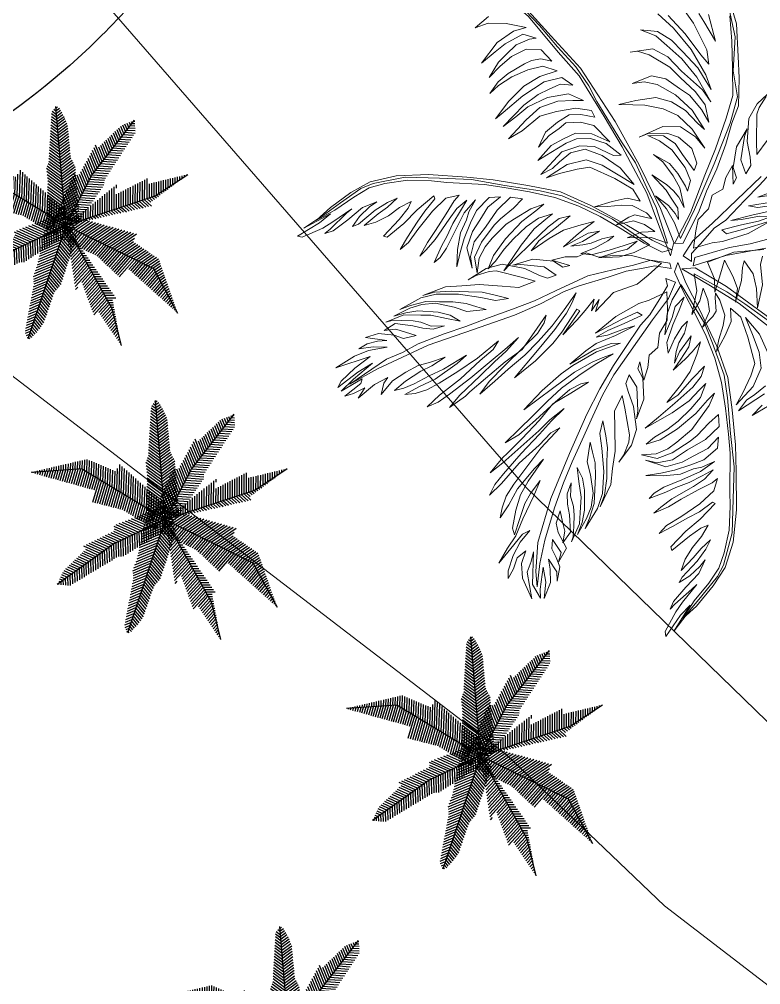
# Model space of a CAD drawing. Header units: millimetres. Extents: x 72 to 2370, y -203 to 794.
# Drawn here: x 1725.92 to 1734.3, y 358.66 to 369.59 of the extents above; entities that cross this region are included whole.
import ezdxf

# ---------------------------------------------------------------- set-up
doc = ezdxf.new("R2010")
doc.units = ezdxf.units.MM
doc.layers.add('01_Fina', color=250, linetype='Continuous', lineweight=15)
doc.layers.add('2D VEGETACION', color=74, linetype='Continuous', lineweight=5)
doc.layers.add('BOSQUENUEVO', color=64, linetype='Continuous')

# ---------------------------------------------------------------- blocks, each defined once
blk = doc.blocks.new('A-19')
at = {"layer": '2D VEGETACION'}
for points in [[(0.0015, 0.0278), (-0.0009, 0.1149), (0.0033, 0.1653), (0.003, 0.2253)], [(0.0228, 0.1992), (0.0162, 0.1014), (0.02, 0.0183), (0.0015, 0.0278), (0.0015, 0.0278)], [(0.0203, 0.0539), (0.0636, 0.0603), (0.0947, 0.0535), (0.0553, 0.0779), (0.0256, 0.0951), (0.0702, 0.1054), (0.0999, 0.1087), (0.1309, 0.0953), (0.0837, 0.1225), (0.0539, 0.1332), (0.0397, 0.1405), (0.0753, 0.154), (0.1114, 0.1528), (0.1577, 0.1435), (0.1069, 0.169), (0.058, 0.1771), (0.0395, 0.1866)], [(0.0253, 0.1939), (0.0132, 0.1215), (0.0203, 0.0539), (0.0203, 0.0539)], [(-0.0211, 0.0301), (-0.0218, 0.0771), (-0.0186, 0.1022), (-0.0223, 0.1672), (-0.0379, 0.2276), (-0.0352, 0.1557), (-0.0348, 0.1161), (-0.0467, 0.1072), (-0.0461, 0.156), (-0.0447, 0.1986), (-0.0474, 0.2317), (-0.0558, 0.204), (-0.0586, 0.1597), (-0.0627, 0.1341), (-0.0628, 0.1868), (-0.0611, 0.2381)], [(-0.0723, 0.2457), (-0.0767, 0.205), (-0.0863, 0.1843), (-0.0806, 0.2451)], [(-0.0981, 0.2389), (-0.1013, 0.2116), (-0.1067, 0.2618)], [(-0.228, 0.268), (-0.2017, 0.2352), (-0.232, 0.2425), (-0.296, 0.2596), (-0.3102, 0.269), (-0.3318, 0.2922)], [(-0.344, 0.3112), (-0.3198, 0.2667), (-0.2904, 0.2386), (-0.2378, 0.2204), (-0.1991, 0.2182), (-0.1792, 0.2147), (-0.1635, 0.1974), (-0.1988, 0.1947), (-0.2513, 0.2172), (-0.2672, 0.228), (-0.2319, 0.192), (-0.1858, 0.1718), (-0.1597, 0.1734), (-0.1464, 0.1613), (-0.191, 0.1715), (-0.1663, 0.1487), (-0.1414, 0.1346), (-0.1334, 0.1062), (-0.1037, 0.089), (-0.0849, 0.0581), (-0.0599, 0.0462), (-0.0211, 0.0301), (-0.0211, 0.0301)], [(-0.1021, 0.179), (-0.1281, 0.2227), (-0.1634, 0.277)], [(-0.1474, 0.2318), (-0.0676, 0.0899), (-0.0385, 0.0327), (-0.0096, 0.0011), (0.0086, 0.0172), (-0.01, 0.0224), (-0.0268, 0.0489), (-0.055, 0.0905), (-0.0668, 0.1225), (-0.1021, 0.179), (-0.1021, 0.179)], [(0.0257, 0.022), (0.0889, 0.0841), (0.1807, 0.1586), (0.2771, 0.2277), (0.4069, 0.3105), (0.5049, 0.3513), (0.6099, 0.3954), (0.6794, 0.4121), (0.7275, 0.4219), (0.7794, 0.4281), (0.7229, 0.4089), (0.6345, 0.3888), (0.5741, 0.371), (0.4729, 0.3233), (0.4026, 0.2923), (0.3058, 0.2284), (0.2364, 0.1795), (0.1359, 0.1031), (0.0776, 0.0465), (0.0202, -0.0096), (0.0257, 0.022), (0.0257, 0.022)], [(0.0395, 0.0156), (0.0812, 0.0116), (0.1332, -0.0144), (0.1064, 0.0128), (0.0785, 0.0287), (0.1082, 0.0319), (0.1364, 0.0291), (0.1693, 0.0027), (0.1504, 0.0335), (0.1398, 0.0447), (0.1081, 0.0502), (0.0978, 0.0539), (0.1166, 0.0596), (0.155, 0.0626), (0.1782, 0.052), (0.2083, 0.034), (0.2349, 0.0207), (0.2026, 0.0506), (0.1735, 0.0735), (0.1415, 0.0799), (0.1693, 0.0984), (0.2199, 0.1029), (0.2864, 0.1031), (0.3126, 0.0864), (0.3476, 0.0577), (0.3714, 0.0346), (0.3387, 0.0858), (0.3011, 0.1154), (0.262, 0.1206), (0.2171, 0.1155), (0.1726, 0.1096), (0.2201, 0.132), (0.2708, 0.1409)], [(0.3446, 0.1144), (0.3587, 0.0845), (0.3664, 0.0612), (0.3867, 0.0364), (0.3631, 0.107)], [(0.3881, 0.0951), (0.4065, 0.0651), (0.3932, 0.1115)], [(0.1915, 0.1583), (0.1405, 0.116), (0.101, 0.0812), (0.0395, 0.0156), (0.0395, 0.0156)], [(-0.0517, 0.006), (-0.0914, 0.0012), (-0.1295, -0.0092), (-0.1664, -0.0266), (-0.1358, -0.0025), (-0.113, 0.0083), (-0.0968, 0.0127), (-0.1241, 0.0181), (-0.1543, 0.007), (-0.1732, 0.0014), (-0.2177, -0.0228), (-0.1861, 0.006), (-0.1671, 0.0182), (-0.1495, 0.0265), (-0.1215, 0.0333), (-0.1707, 0.0348), (-0.2022, 0.0264), (-0.2413, 0.0112), (-0.2643, -0.0061), (-0.234, 0.0254), (-0.2049, 0.0391), (-0.1708, 0.0487), (-0.1577, 0.0506), (-0.1813, 0.0642), (-0.2145, 0.0593), (-0.2641, 0.0391), (-0.2929, 0.0159), (-0.3126, -0.0085), (-0.3022, 0.0287), (-0.2773, 0.0512), (-0.2466, 0.0614), (-0.2023, 0.079), (-0.2181, 0.0899), (-0.2552, 0.0864), (-0.2901, 0.0624), (-0.3064, 0.0375), (-0.3169, -0.0062), (-0.3135, -0.0293), (-0.3243, 0.0322), (-0.3125, 0.0733), (-0.2801, 0.1026), (-0.2484, 0.1175), (-0.3001, 0.0996), (-0.3408, 0.074), (-0.3654, 0.0441), (-0.385, 0.0036), (-0.3931, -0.0249), (-0.4025, -0.0573), (-0.4011, -0.0147), (-0.3961, 0.0339), (-0.3766, 0.0678), (-0.3477, 0.0954), (-0.3111, 0.1159), (-0.2921, 0.1281), (-0.3443, 0.111), (-0.3906, 0.0816), (-0.4258, 0.0446), (-0.4404, 0.0162), (-0.4437, -0.0133), (-0.45, 0.0364), (-0.434, 0.0687), (-0.4029, 0.0941), (-0.3812, 0.114), (-0.3407, 0.1331), (-0.3065, 0.1428), (-0.3492, 0.1442), (-0.3856, 0.1302), (-0.4284, 0.1025), (-0.4588, 0.0849), (-0.4998, 0.0441), (-0.516, 0.0192), (-0.5182, 0.001), (-0.5121, 0.0566), (-0.4845, 0.0868), (-0.4426, 0.1098), (-0.3861, 0.1472), (-0.3532, 0.1595), (-0.4192, 0.1423), (-0.4711, 0.1178), (-0.5113, 0.0914), (-0.5405, 0.0711), (-0.5639, 0.0386), (-0.55, 0.0775), (-0.521, 0.1051), (-0.488, 0.1239), (-0.44, 0.1498), (-0.4032, 0.1607), (-0.3817, 0.1676), (-0.4187, 0.1641), (-0.4875, 0.1456), (-0.5482, 0.117), (-0.591, 0.0893)], [(-0.5805, 0.1125), (-0.5272, 0.1409), (-0.4688, 0.1652), (-0.4424, 0.1777), (-0.4766, 0.1819), (-0.547, 0.167), (-0.6155, 0.1412)], [(-0.5666, 0.1857), (-0.5447, 0.1918), (-0.4917, 0.2071), (-0.5583, 0.2069)], [(-0.5658, 0.2592), (-0.4902, 0.2562), (-0.4116, 0.2309), (-0.3486, 0.2251), (-0.2911, 0.192), (-0.2059, 0.13), (-0.1106, 0.0556), (-0.0517, 0.006), (-0.0517, 0.006)], [(-0.039, 0.0087), (-0.1047, 0.0659), (-0.1462, 0.0947), (-0.1923, 0.1332), (-0.2446, 0.1688), (-0.2897, 0.1959), (-0.3265, 0.2216), (-0.3913, 0.2404), (-0.4424, 0.2508), (-0.5199, 0.2669), (-0.6418, 0.2632)], [(-0.5428, 0.2561), (-0.4821, 0.246), (-0.4181, 0.2311), (-0.3545, 0.2148), (-0.3051, 0.1854), (-0.2396, 0.1421), (-0.1848, 0.1013), (-0.1052, 0.0442), (-0.0434, -0.0116), (-0.039, 0.0087), (-0.039, 0.0087)], [(0.0228, -0.0288), (0.0033, -0.0157), (0.0551, -0.0089), (0.1244, 0.0065), (0.2228, 0.0249), (0.3021, 0.0316), (0.3811, 0.022), (0.4649, 0.0086), (0.5278, -0.0063), (0.6172, -0.0289), (0.6912, -0.0563), (0.7454, -0.0904), (0.7812, -0.1299), (0.8181, -0.1804), (0.8391, -0.22), (0.8047, -0.1829), (0.7723, -0.1377), (0.7432, -0.1054), (0.7103, -0.0835), (0.6604, -0.0582), (0.6056, -0.0417), (0.5695, -0.0332), (0.4813, -0.0087), (0.4357, -0.0015), (0.3728, 0.0078), (0.3107, 0.014), (0.2496, 0.0129), (0.1922, 0.006), (0.1373, -0.005), (0.0714, -0.0205), (0.0228, -0.0288), (0.0228, -0.0288)], [(0.0571, -0.0214), (0.0868, -0.051), (0.1166, -0.0715), (0.1645, -0.0899), (0.128, -0.0622), (0.1044, -0.0481), (0.0881, -0.0216), (0.1152, -0.0415), (0.1457, -0.065), (0.1837, -0.0895), (0.2089, -0.0934), (0.1793, -0.0694), (0.1561, -0.0448), (0.1459, -0.0283), (0.1721, -0.0429), (0.1917, -0.0617), (0.2102, -0.0732), (0.2365, -0.0843), (0.2134, -0.0655), (0.1826, -0.0285), (0.2073, -0.0407), (0.233, -0.0694), (0.2524, -0.0917), (0.2327, -0.0559), (0.2204, -0.036), (0.2024, -0.0105), (0.2296, -0.0269), (0.2651, -0.053), (0.2924, -0.0842), (0.3241, -0.1263), (0.3136, -0.0962), (0.2843, -0.0526), (0.2618, -0.0161), (0.284, -0.0299), (0.3039, -0.0565), (0.3299, -0.1079), (0.3533, -0.1551), (0.3706, -0.1924), (0.3511, -0.12), (0.3333, -0.0726), (0.3144, -0.042), (0.3031, -0.0238), (0.3329, -0.0443), (0.3535, -0.0739), (0.3743, -0.1113), (0.388, -0.1428), (0.3971, -0.1761), (0.4084, -0.2), (0.407, -0.1643), (0.3919, -0.1176), (0.3676, -0.0652), (0.3434, -0.0298), (0.3307, -0.0091), (0.3569, -0.0295), (0.3867, -0.0648), (0.402, -0.084), (0.4229, -0.1271), (0.4325, -0.152), (0.4374, -0.1821), (0.4305, -0.2172), (0.4493, -0.1828), (0.4449, -0.1443), (0.4283, -0.0951), (0.4196, -0.0754), (0.3981, -0.0406), (0.3834, -0.0131), (0.4118, -0.0184), (0.4342, -0.0584), (0.4468, -0.1066), (0.461, -0.1481), (0.4591, -0.1858), (0.4461, -0.211), (0.4733, -0.168), (0.4731, -0.1269), (0.465, -0.0953), (0.4561, -0.0586), (0.4361, -0.0263), (0.4614, -0.0358), (0.4806, -0.0743), (0.4845, -0.1085), (0.4869, -0.1493), (0.486, -0.183), (0.4822, -0.2196), (0.4934, -0.1784), (0.4994, -0.1381), (0.4955, -0.104), (0.4967, -0.0838), (0.4911, -0.0506), (0.506, -0.0895), (0.5143, -0.1381), (0.5202, -0.1847), (0.5282, -0.2107), (0.5379, -0.2264), (0.5327, -0.1828), (0.5282, -0.157), (0.5242, -0.1228), (0.5168, -0.0885), (0.5098, -0.0586), (0.5261, -0.0851), (0.5367, -0.1151), (0.5519, -0.1732), (0.5651, -0.2039), (0.5752, -0.2239), (0.5687, -0.1856), (0.5591, -0.1516), (0.5472, -0.1063), (0.5391, -0.0691), (0.5321, -0.054), (0.5593, -0.0703), (0.5808, -0.1108), (0.5995, -0.1632), (0.6116, -0.2015), (0.6254, -0.2238), (0.6175, -0.1887), (0.6068, -0.1473), (0.5992, -0.1165), (0.5846, -0.0798), (0.5894, -0.0746), (0.6169, -0.1193), (0.6363, -0.1599), (0.6639, -0.2046), (0.6731, -0.2047), (0.6503, -0.1548), (0.6387, -0.123), (0.6361, -0.1041), (0.6582, -0.127), (0.6786, -0.1544), (0.7018, -0.179), (0.7255, -0.1952), (0.703, -0.1588), (0.686, -0.135), (0.6714, -0.1075), (0.6907, -0.1241), (0.7138, -0.1521), (0.7414, -0.1968), (0.7523, -0.2072), (0.7436, -0.1783), (0.7279, -0.1491), (0.715, -0.1319), (0.7433, -0.1556), (0.7674, -0.1945), (0.7938, -0.2319), (0.8093, -0.244), (0.8007, -0.23), (0.7762, -0.1811), (0.7675, -0.167), (0.8003, -0.2108), (0.8192, -0.2322), (0.8584, -0.2698), (0.8707, -0.2713), (0.8298, -0.2234), (0.8124, -0.1953), (0.8621, -0.248), (0.8226, -0.197), (0.7976, -0.1621), (0.7618, -0.1133), (0.7386, -0.0923), (0.6687, -0.0531), (0.5901, -0.0296), (0.5153, -0.0083), (0.4348, 0.0037), (0.35, 0.0188), (0.2949, 0.0248), (0.2131, 0.0166), (0.1613, 0.0098), (0.0571, -0.0214), (0.0571, -0.0214)], [(-0.046, -0.0129), (-0.1337, -0.023), (-0.2487, -0.0461), (-0.3646, -0.076), (-0.5106, -0.1245), (-0.6036, -0.1737), (-0.7053, -0.227), (-0.7619, -0.2688), (-0.7997, -0.3006), (-0.8383, -0.3371), (-0.7871, -0.3043), (-0.715, -0.2499), (-0.6637, -0.2149), (-0.5616, -0.1668), (-0.4939, -0.1327), (-0.383, -0.0987), (-0.3015, -0.0753), (-0.1777, -0.0459), (-0.0979, -0.0373), (-0.0172, -0.0283), (-0.046, -0.0129), (-0.046, -0.0129)], [(-0.0307, -0.0454), (-0.031, -0.0219), (-0.065, -0.0616), (-0.1153, -0.1122), (-0.1835, -0.1842), (-0.2337, -0.2465), (-0.2684, -0.3188), (-0.3028, -0.3964), (-0.3251, -0.4563), (-0.3545, -0.5444), (-0.3711, -0.621), (-0.373, -0.6854), (-0.3594, -0.737), (-0.3367, -0.7941), (-0.3155, -0.8346), (-0.3278, -0.7856), (-0.3471, -0.7334), (-0.3592, -0.6918), (-0.3596, -0.6522), (-0.3535, -0.5966), (-0.3375, -0.5418), (-0.3249, -0.5068), (-0.2973, -0.4196), (-0.278, -0.3761), (-0.2523, -0.3188), (-0.2236, -0.2633), (-0.1894, -0.2128), (-0.1519, -0.1692), (-0.1126, -0.1292), (-0.0628, -0.0821), (-0.0307, -0.0454), (-0.0307, -0.0454)], [(-0.0485, -0.028), (-0.072, -0.0627), (-0.0854, -0.1185), (-0.0898, -0.0819), (-0.0834, -0.0499), (-0.1061, -0.0702), (-0.121, -0.0934), (-0.1224, -0.136), (-0.1329, -0.1022), (-0.1347, -0.087), (-0.1193, -0.0582), (-0.116, -0.0491), (-0.1319, -0.0587), (-0.1582, -0.0873), (-0.1649, -0.1119), (-0.1705, -0.1457), (-0.1777, -0.176), (-0.1793, -0.1316), (-0.1784, -0.0947), (-0.163, -0.0659), (-0.1958, -0.076), (-0.2319, -0.1113), (-0.2731, -0.163), (-0.2768, -0.1938), (-0.2774, -0.2381), (-0.2747, -0.2713), (-0.2939, -0.2147), (-0.2928, -0.1669), (-0.2711, -0.133), (-0.2386, -0.1015), (-0.2061, -0.0701), (-0.2536, -0.0925), (-0.2932, -0.1273), (-0.3183, -0.1628), (-0.3192, -0.1998), (-0.3047, -0.2306), (-0.2929, -0.2508), (-0.2858, -0.2819), (-0.3262, -0.2192), (-0.3295, -0.1734), (-0.3187, -0.1393), (-0.2865, -0.1005), (-0.2821, -0.0823), (-0.3193, -0.1106), (-0.3401, -0.144), (-0.3482, -0.1769), (-0.3441, -0.204), (-0.332, -0.2456), (-0.321, -0.2802), (-0.3475, -0.24), (-0.3555, -0.2072), (-0.3617, -0.1757), (-0.3504, -0.1381), (-0.3208, -0.1005), (-0.3689, -0.1286), (-0.3843, -0.1574), (-0.3917, -0.192), (-0.3825, -0.2114), (-0.3719, -0.2386), (-0.3513, -0.2708), (-0.3825, -0.2457), (-0.3986, -0.2114), (-0.4083, -0.1795), (-0.4021, -0.1517), (-0.3874, -0.1212), (-0.4053, -0.1243), (-0.4197, -0.16), (-0.4242, -0.2074), (-0.423, -0.2487), (-0.3993, -0.2989), (-0.3893, -0.3361), (-0.4229, -0.2831), (-0.4438, -0.2435), (-0.4471, -0.1977), (-0.4401, -0.1622), (-0.4335, -0.1375), (-0.4577, -0.1683), (-0.4624, -0.22), (-0.4522, -0.2711), (-0.436, -0.3054), (-0.4216, -0.3406), (-0.4589, -0.2797), (-0.4746, -0.2397), (-0.4808, -0.2104), (-0.4835, -0.1934), (-0.4858, -0.1816), (-0.4756, -0.1531), (-0.5, -0.1743), (-0.501, -0.2178), (-0.481, -0.2761), (-0.4545, -0.3324), (-0.4441, -0.3544), (-0.4771, -0.3119), (-0.5031, -0.2682), (-0.516, -0.2248), (-0.5185, -0.1808), (-0.5383, -0.2117), (-0.5392, -0.2487), (-0.5323, -0.2906), (-0.5205, -0.327), (-0.5067, -0.3517), (-0.5287, -0.3255), (-0.542, -0.2973), (-0.5554, -0.2531), (-0.5588, -0.2343), (-0.5566, -0.2117), (-0.5443, -0.1876), (-0.5778, -0.2056), (-0.5886, -0.2397), (-0.5799, -0.2786), (-0.5645, -0.3112), (-0.5448, -0.3438), (-0.5746, -0.3127), (-0.5884, -0.2902), (-0.6043, -0.2611), (-0.61, -0.2262), (-0.6079, -0.2101), (-0.6255, -0.2389), (-0.614, -0.2861), (-0.6007, -0.3143), (-0.5824, -0.353), (-0.6218, -0.3038), (-0.6377, -0.2586), (-0.6387, -0.2268), (-0.6606, -0.2716), (-0.672, -0.3135), (-0.6693, -0.3466), (-0.6876, -0.3079)], [(-0.6988, -0.2293), (-0.6358, -0.1942), (-0.5751, -0.1656), (-0.5165, -0.1348), (-0.4643, -0.1155), (-0.4232, -0.1069), (-0.3132, -0.0733), (-0.2558, -0.0537), (-0.1903, -0.0422), (-0.1387, -0.0329), (-0.0485, -0.028), (-0.0485, -0.028)], [(-0.0028, -0.2605), (0.0014, -0.2985), (0.0162, -0.3616), (0.0266, -0.4295), (0.0353, -0.5335), (0.0445, -0.6497), (0.0595, -0.7294), (0.0693, -0.7819), (0.0883, -0.8559), (0.0517, -0.7553), (0.0462, -0.7137), (0.0354, -0.672), (0.0274, -0.6052), (0.0241, -0.5503), (0.0171, -0.4915), (0.0113, -0.4302), (0.0054, -0.3741), (-0.0054, -0.3189), (-0.0203, -0.2339), (-0.0191, -0.172), (-0.018, -0.1205), (-0.0191, -0.0772), (0, -0.0344), (0.0126, -0.0348), (-0.0036, -0.0712), (-0.0051, -0.0999), (-0.0079, -0.1416), (-0.0049, -0.1874), (-0.0028, -0.2605), (-0.0028, -0.2605)], [(0.1719, -0.1914), (0.2051, -0.2286), (0.2508, -0.2747), (0.3021, -0.3203), (0.3839, -0.3847), (0.4779, -0.4558), (0.5726, -0.5131), (0.6394, -0.5354), (0.6761, -0.5412), (0.6229, -0.521), (0.5719, -0.4956), (0.502, -0.4526), (0.4492, -0.4165), (0.4049, -0.3838), (0.3599, -0.3468), (0.311, -0.3078), (0.2671, -0.2724), (0.2266, -0.2333), (0.1215, -0.109), (0.0813, -0.0588), (0.0478, -0.0327), (0.0328, -0.0533), (0.0514, -0.0541), (0.0737, -0.0764), (0.1084, -0.1125), (0.1269, -0.1411), (0.1719, -0.1914), (0.1719, -0.1914)], [(-0.005, -0.0541), (0.0149, -0.0923), (0.0289, -0.1233), (0.0344, -0.1838), (0.0676, -0.2377), (0.0416, -0.2216), (0.0637, -0.2465), (0.0378, -0.2335), (0.0588, -0.2609), (0.0756, -0.2857), (0.1025, -0.3285), (0.0566, -0.2742), (0.0504, -0.2797), (0.0954, -0.3291), (0.1163, -0.3565), (0.1467, -0.4084), (0.1737, -0.4678), (0.1237, -0.3974), (0.0853, -0.3434), (0.0534, -0.3067), (0.0338, -0.2881), (0.0118, -0.2716), (0.0444, -0.3102), (0.0744, -0.3476), (0.103, -0.3897), (0.1267, -0.4296), (0.1492, -0.4772), (0.169, -0.5154), (0.1907, -0.5582), (0.1669, -0.5288), (0.139, -0.4832), (0.1069, -0.4268), (0.0841, -0.3866), (0.0631, -0.3644), (0.0461, -0.3553), (0.0795, -0.3935), (0.112, -0.4321), (0.1302, -0.4793), (0.157, -0.5357), (0.1793, -0.5803), (0.1864, -0.5932), (0.2035, -0.6377), (0.1808, -0.6057), (0.1477, -0.5466), (0.1242, -0.5045), (0.1061, -0.4709), (0.0813, -0.4335), (0.1015, -0.4726), (0.1196, -0.5115), (0.1472, -0.5697), (0.172, -0.6289), (0.1842, -0.6607), (0.1879, -0.6895), (0.1688, -0.6531), (0.143, -0.5942), (0.1118, -0.5374), (0.0945, -0.5003), (0.077, -0.482), (0.1053, -0.542), (0.124, -0.5963), (0.1401, -0.6464), (0.1478, -0.6799), (0.1497, -0.7094), (0.1456, -0.7339), (0.1365, -0.6967), (0.1285, -0.654), (0.1051, -0.5931), (0.0916, -0.566), (0.11, -0.6277), (0.1173, -0.6656), (0.1265, -0.7058), (0.1305, -0.7324), (0.13, -0.7555), (0.1147, -0.7239), (0.1008, -0.6823), (0.0949, -0.6533), (0.0831, -0.6172), (0.0858, -0.6568), (0.0861, -0.6848), (0.0938, -0.7183), (0.1065, -0.7541), (0.1315, -0.7893), (0.1065, -0.7759), (0.0955, -0.7635), (0.1039, -0.7989), (0.126, -0.8456), (0.1059, -0.8231), (0.1122, -0.853), (0.1135, -0.8754), (0.093, -0.8301), (0.0835, -0.8244), (0.0989, -0.881), (0.0789, -0.8449), (0.0527, -0.7904), (0.065, -0.8305), (0.0884, -0.8861), (0.0756, -0.8743), (0.0541, -0.8346), (0.0355, -0.7918), (0.041, -0.8793), (0.0254, -0.8279), (0.0211, -0.7921), (0.0242, -0.7461), (0.0149, -0.7788), (0.0107, -0.8138), (0.0041, -0.7913), (0.0045, -0.7651), (0.0084, -0.7428), (-0.0116, -0.7911), (-0.0128, -0.7582), (0.0007, -0.7228), (0.014, -0.7031), (0.0144, -0.6717), (0.0004, -0.6948), (-0.0126, -0.7154), (-0.0165, -0.743), (-0.0259, -0.7132), (-0.0098, -0.6737), (0.0015, -0.6517), (0.01, -0.6276), (0.0096, -0.5996), (0.0018, -0.6307), (-0.0138, -0.6524), (-0.0217, -0.6699), (-0.0291, -0.6968), (-0.035, -0.722), (-0.0354, -0.7346), (-0.0409, -0.6877), (-0.03, -0.6482), (-0.0243, -0.6251), (-0.0065, -0.5901), (0.0079, -0.5596), (-0.0125, -0.5799), (-0.0264, -0.6061), (-0.0418, -0.6527), (-0.0451, -0.6821), (-0.0441, -0.7119), (-0.0531, -0.6695), (-0.0541, -0.6397), (-0.0492, -0.6065), (-0.0285, -0.5653), (-0.0106, -0.5386), (-0.0035, -0.4921), (-0.0155, -0.5123), (-0.0296, -0.5355), (-0.0421, -0.5653), (-0.0499, -0.5964), (-0.0587, -0.6279), (-0.0594, -0.6667), (-0.0563, -0.6937), (-0.0705, -0.6377), (-0.0695, -0.5997), (-0.0561, -0.5477), (-0.035, -0.4969), (-0.0192, -0.4648), (-0.0157, -0.4332), (-0.0336, -0.4651), (-0.0467, -0.491), (-0.0554, -0.5225), (-0.0681, -0.5627), (-0.0758, -0.6022), (-0.0748, -0.632), (-0.0817, -0.5732), (-0.0736, -0.5347), (-0.0666, -0.4934), (-0.0483, -0.4405), (-0.0349, -0.4021), (-0.0405, -0.3605), (-0.0562, -0.3873), (-0.0881, -0.4454), (-0.091, -0.4622), (-0.089, -0.4947), (-0.084, -0.5157), (-0.0994, -0.4675), (-0.1003, -0.4272), (-0.0758, -0.3771), (-0.051, -0.3468), (-0.0397, -0.3299), (-0.041, -0.3075), (-0.0677, -0.3303), (-0.0878, -0.3838), (-0.0909, -0.4027), (-0.0926, -0.3523), (-0.0753, -0.3051), (-0.0561, -0.2873), (-0.0557, -0.2694), (-0.0792, -0.3086), (-0.0785, -0.275), (-0.0715, -0.2473), (-0.0753, -0.2238), (-0.0574, -0.1971), (-0.0534, -0.1695), (-0.0415, -0.1191), (-0.005, -0.0541), (-0.005, -0.0541)], [(0.0646, -0.059), (0.0741, -0.105), (0.0755, -0.1317), (0.0916, -0.1934), (0.118, -0.2511), (0.1021, -0.1797), (0.0942, -0.1409), (0.1049, -0.1307), (0.1128, -0.1779), (0.1194, -0.22), (0.1283, -0.252), (0.1306, -0.2239), (0.1256, -0.1806), (0.1248, -0.1547), (0.1356, -0.2058), (0.1431, -0.2557), (0.154, -0.2839), (0.1753, -0.3297), (0.156, -0.2619), (0.1521, -0.2203), (0.1569, -0.1987), (0.1627, -0.2595), (0.1805, -0.3236), (0.1921, -0.356), (0.2197, -0.4105), (0.2536, -0.4652), (0.2216, -0.385), (0.1972, -0.3234), (0.1844, -0.2761), (0.1801, -0.2504), (0.1776, -0.2222), (0.1915, -0.271), (0.2074, -0.316), (0.2264, -0.3635), (0.2478, -0.4044), (0.2749, -0.4497), (0.2961, -0.4872), (0.3203, -0.5286), (0.3093, -0.492), (0.2854, -0.4444), (0.2555, -0.3868), (0.2348, -0.3453), (0.2276, -0.3156), (0.2285, -0.297), (0.2432, -0.3452), (0.2579, -0.3935), (0.2877, -0.4343), (0.3204, -0.4875), (0.3457, -0.5305), (0.3528, -0.5434), (0.3808, -0.5819), (0.3656, -0.5461), (0.3339, -0.4861), (0.3121, -0.443), (0.2929, -0.4101), (0.2755, -0.3698), (0.2968, -0.4072), (0.3205, -0.443), (0.3544, -0.4977), (0.3912, -0.5515), (0.4107, -0.5782), (0.4328, -0.597), (0.4132, -0.5619), (0.3764, -0.5081), (0.3464, -0.4505), (0.3247, -0.4158), (0.3181, -0.3918), (0.3537, -0.4489), (0.3892, -0.4927), (0.4218, -0.534), (0.4457, -0.5587), (0.4702, -0.5757), (0.4923, -0.5861), (0.4668, -0.5578), (0.4353, -0.5278), (0.3974, -0.4759), (0.3815, -0.449), (0.4232, -0.4981), (0.4511, -0.5247), (0.4841, -0.5452), (0.5237, -0.5632), (0.5404, -0.5631), (0.5082, -0.542), (0.4741, -0.5199), (0.4535, -0.5), (0.429, -0.4697), (0.4614, -0.4943), (0.5081, -0.5336), (0.5444, -0.5602), (0.5679, -0.5876), (0.5975, -0.6166), (0.5705, -0.5796), (0.5442, -0.5435), (0.5402, -0.5247), (0.5614, -0.5538), (0.5881, -0.5789), (0.6211, -0.5994), (0.6391, -0.6043), (0.6197, -0.5859), (0.5964, -0.5704), (0.5848, -0.5463), (0.612, -0.5638), (0.6471, -0.5707), (0.7015, -0.5612), (0.6362, -0.5558), (0.6129, -0.5403), (0.5924, -0.5287), (0.6676, -0.551), (0.7047, -0.5408), (0.6832, -0.536), (0.6335, -0.5157), (0.6706, -0.5187), (0.7081, -0.5323), (0.6744, -0.5075), (0.6428, -0.5004), (0.6181, -0.498), (0.6533, -0.4868), (0.6748, -0.4915), (0.6432, -0.4761), (0.619, -0.4793), (0.596, -0.4841), (0.5749, -0.4766), (0.6108, -0.4648), (0.6313, -0.4764), (0.6034, -0.4497), (0.5623, -0.4593), (0.5387, -0.4584), (0.5121, -0.4417), (0.5397, -0.4432), (0.5627, -0.4433), (0.5888, -0.4544), (0.5689, -0.4304), (0.527, -0.4224), (0.5015, -0.4205), (0.4767, -0.4145), (0.4534, -0.399), (0.4845, -0.4088), (0.5104, -0.408), (0.5308, -0.4112), (0.5568, -0.4187), (0.5812, -0.4274), (0.592, -0.434), (0.5548, -0.4045), (0.5165, -0.3915), (0.4932, -0.3844), (0.455, -0.3798), (0.4216, -0.3753), (0.4497, -0.3692), (0.4784, -0.3723), (0.5259, -0.3847), (0.5532, -0.3973), (0.5782, -0.4151), (0.5462, -0.3844), (0.5225, -0.3667), (0.4911, -0.3535), (0.4466, -0.3486), (0.414, -0.3483), (0.3703, -0.3296), (0.3946, -0.33), (0.4216, -0.3307), (0.4532, -0.3378), (0.4844, -0.3475), (0.5156, -0.3573), (0.5472, -0.3776), (0.569, -0.3942), (0.5295, -0.3532), (0.4973, -0.3321), (0.4469, -0.3159), (0.3914, -0.3058), (0.3558, -0.3016), (0.3282, -0.2869), (0.3648, -0.2891), (0.3935, -0.2922), (0.4247, -0.302), (0.4654, -0.3132), (0.5028, -0.3281), (0.5272, -0.3452), (0.4816, -0.3074), (0.4449, -0.2933), (0.4064, -0.2768), (0.3521, -0.2634), (0.3125, -0.2538), (0.2806, -0.2265), (0.3117, -0.2279), (0.377, -0.2332), (0.3935, -0.2393), (0.4197, -0.2587), (0.4338, -0.2749), (0.4025, -0.2351), (0.3683, -0.2131), (0.313, -0.2065), (0.2748, -0.2103), (0.2546, -0.2106), (0.2365, -0.1973), (0.27, -0.1872), (0.3259, -0.1995), (0.3435, -0.2071), (0.3021, -0.1783), (0.2522, -0.1677), (0.2276, -0.1736), (0.2124, -0.1643), (0.2573, -0.1664), (0.2301, -0.149), (0.2024, -0.139), (0.1897, -0.1134), (0.1568, -0.1013), (0.1317, -0.0751), (0.1057, -0.0675), (0.0646, -0.059), (0.0646, -0.059)], [(-0.0552, -0.0709), (-0.047, -0.1112), (-0.0456, -0.1482), (-0.0559, -0.1971), (-0.0592, -0.1513), (-0.0586, -0.1253), (-0.0719, -0.0971), (-0.0692, -0.1302), (-0.0674, -0.1681), (-0.0676, -0.2134), (-0.0772, -0.2362), (-0.0816, -0.1996), (-0.09, -0.1659), (-0.0979, -0.1492), (-0.099, -0.1787), (-0.0948, -0.2058), (-0.0957, -0.2266), (-0.1003, -0.2557), (-0.104, -0.2252), (-0.1181, -0.1791), (-0.1201, -0.2069), (-0.1109, -0.2446), (-0.1029, -0.273), (-0.1221, -0.2369), (-0.1325, -0.2149), (-0.144, -0.1859), (-0.1438, -0.2181), (-0.1422, -0.2626), (-0.1314, -0.3015), (-0.1134, -0.3511), (-0.1328, -0.3259), (-0.1535, -0.2775), (-0.1717, -0.2388), (-0.1719, -0.2658), (-0.1596, -0.2965), (-0.1316, -0.3468), (-0.1048, -0.3922), (-0.0829, -0.4271), (-0.133, -0.3711), (-0.1629, -0.3304), (-0.1783, -0.2978), (-0.1874, -0.2785), (-0.1856, -0.3142), (-0.1729, -0.348), (-0.152, -0.3855), (-0.1335, -0.4133), (-0.1111, -0.4404), (-0.0972, -0.4629), (-0.1255, -0.4418), (-0.1572, -0.4041), (-0.1879, -0.3551), (-0.2044, -0.3155), (-0.2147, -0.2935), (-0.212, -0.3267), (-0.1987, -0.3709), (-0.1914, -0.3933), (-0.1666, -0.4343), (-0.151, -0.456), (-0.128, -0.4774), (-0.0948, -0.4908), (-0.133, -0.4873), (-0.1642, -0.4622), (-0.1959, -0.4223), (-0.2068, -0.4038), (-0.2243, -0.3668), (-0.2402, -0.3399), (-0.2512, -0.3667), (-0.2295, -0.4059), (-0.1969, -0.4432), (-0.1694, -0.4786), (-0.1372, -0.4968), (-0.109, -0.4996), (-0.1594, -0.4997), (-0.1941, -0.4763), (-0.2162, -0.4523), (-0.2417, -0.4256), (-0.2583, -0.3904), (-0.2641, -0.4168), (-0.2411, -0.4543), (-0.2159, -0.4758), (-0.1829, -0.5001), (-0.1529, -0.5181), (-0.1215, -0.5345), (-0.1617, -0.5223), (-0.1987, -0.5053), (-0.2252, -0.4834), (-0.2428, -0.4734), (-0.2666, -0.4503), (-0.243, -0.4843), (-0.2064, -0.5165), (-0.1714, -0.5473), (-0.1532, -0.5677), (-0.1449, -0.5853), (-0.1799, -0.5567), (-0.1986, -0.5397), (-0.2251, -0.5178), (-0.2502, -0.492), (-0.271, -0.4706), (-0.2577, -0.4988), (-0.2374, -0.5236), (-0.198, -0.5685), (-0.1795, -0.5963), (-0.1686, -0.6148), (-0.1963, -0.5881), (-0.2192, -0.5623), (-0.2519, -0.5272), (-0.2774, -0.5005), (-0.2875, -0.4859), (-0.2882, -0.5185), (-0.2665, -0.5577), (-0.2323, -0.6029), (-0.2073, -0.6331), (-0.1961, -0.6568), (-0.2208, -0.6319), (-0.2496, -0.6003), (-0.2708, -0.5759), (-0.294, -0.5449), (-0.3014, -0.5452), (-0.279, -0.5927), (-0.2551, -0.632), (-0.2327, -0.6795), (-0.2377, -0.6872), (-0.2671, -0.6408), (-0.2878, -0.6129), (-0.3019, -0.6013), (-0.2947, -0.6324), (-0.2824, -0.6631), (-0.2749, -0.6972), (-0.2743, -0.7259), (-0.2929, -0.6864), (-0.3032, -0.66), (-0.3182, -0.6327), (-0.314, -0.6576), (-0.3035, -0.6913), (-0.2811, -0.7388), (-0.2793, -0.7541), (-0.2983, -0.7319), (-0.3146, -0.702), (-0.322, -0.6818), (-0.3172, -0.7193), (-0.2977, -0.7606), (-0.2804, -0.8019), (-0.2791, -0.8229), (-0.2861, -0.8079), (-0.3142, -0.7598), (-0.3212, -0.7449), (-0.302, -0.7971), (-0.2935, -0.8243), (-0.2843, -0.878), (-0.2902, -0.8883), (-0.3075, -0.8287), (-0.322, -0.7979), (-0.3045, -0.8693), (-0.3257, -0.8083), (-0.3418, -0.7675), (-0.3627, -0.7117), (-0.3672, -0.6794), (-0.3623, -0.6008), (-0.3396, -0.5213), (-0.3166, -0.447), (-0.2827, -0.3729), (-0.2482, -0.2932), (-0.2236, -0.245), (-0.1721, -0.181), (-0.1382, -0.1413), (-0.0552, -0.0709), (-0.0552, -0.0709)]]:
    blk.add_lwpolyline(points, dxfattribs=at)
blk = doc.blocks.new('*X73')
at = {"color": 0}
for p, q in [((6.851, 6.865), (7.185, 7.004)), ((6.863, 6.924), (7.084, 7.017)), ((6.875, 6.983), (6.984, 7.029)), ((6.804, 6.629), (7.242, 6.812)), ((6.816, 6.688), (7.263, 6.874)), ((6.827, 6.747), (7.284, 6.937)), ((6.839, 6.806), (7.285, 6.992)), ((6.768, 6.451), (7.179, 6.623)), ((6.78, 6.511), (7.2, 6.686)), ((6.792, 6.57), (7.221, 6.749)), ((6.731, 6.273), (7.116, 6.434)), ((6.743, 6.333), (7.137, 6.497)), ((6.756, 6.392), (7.158, 6.56)), ((6.657, 6.026), (7.032, 6.182)), ((6.68, 6.09), (7.053, 6.245)), ((6.702, 6.153), (7.074, 6.308)), ((6.718, 6.214), (7.095, 6.371)), ((6.614, 5.9), (6.991, 6.057)), ((6.619, 5.848), (6.97, 5.994)), ((6.635, 5.963), (7.012, 6.12)), ((6.616, 5.684), (6.907, 5.805)), ((6.625, 5.796), (6.949, 5.931)), ((6.627, 5.742), (6.928, 5.868)), ((6.584, 5.508), (6.844, 5.616)), ((6.594, 5.566), (6.865, 5.679)), ((6.605, 5.625), (6.886, 5.742)), ((6.54, 5.273), (6.76, 5.365)), ((6.551, 5.332), (6.781, 5.428)), ((6.562, 5.39), (6.802, 5.49)), ((6.573, 5.449), (6.823, 5.553)), ((6.508, 5.097), (6.697, 5.176)), ((6.519, 5.156), (6.718, 5.239)), ((6.529, 5.214), (6.739, 5.302)), ((6.475, 4.921), (6.634, 4.987)), ((6.486, 4.98), (6.655, 5.05)), ((6.497, 5.038), (6.676, 5.113)), ((6.443, 4.745), (6.571, 4.798)), ((6.446, 4.692), (6.551, 4.736)), ((6.454, 4.803), (6.592, 4.861)), ((6.464, 4.862), (6.613, 4.924)), ((6.466, 4.646), (6.53, 4.673)), ((6.485, 4.6), (6.509, 4.61))]:
    blk.add_line(p, q, dxfattribs=at)
blk = doc.blocks.new('*X74')
at = {"color": 0}
for p, q in [((7.48, 6.566), (7.252, 6.841)), ((7.499, 6.622), (7.27, 6.896)), ((7.518, 6.678), (7.289, 6.952)), ((7.536, 6.733), (7.376, 6.926)), ((7.406, 6.343), (7.177, 6.617)), ((7.425, 6.399), (7.196, 6.673)), ((7.443, 6.454), (7.215, 6.729)), ((7.462, 6.51), (7.233, 6.785)), ((7.332, 6.119), (7.103, 6.394)), ((7.35, 6.175), (7.122, 6.45)), ((7.369, 6.231), (7.14, 6.506)), ((7.388, 6.287), (7.159, 6.562)), ((7.276, 5.952), (7.047, 6.227)), ((7.295, 6.008), (7.066, 6.283)), ((7.313, 6.064), (7.084, 6.338)), ((7.202, 5.729), (6.973, 6.003)), ((7.22, 5.785), (6.991, 6.059)), ((7.239, 5.84), (7.01, 6.115)), ((7.257, 5.896), (7.029, 6.171)), ((7.071, 5.573), (6.899, 5.78)), ((7.104, 5.612), (6.917, 5.836)), ((7.137, 5.65), (6.936, 5.892)), ((7.17, 5.689), (6.954, 5.948)), ((6.991, 5.357), (6.824, 5.557)), ((7.01, 5.412), (6.843, 5.613)), ((7.029, 5.467), (6.861, 5.669)), ((7.048, 5.522), (6.88, 5.724)), ((6.934, 5.191), (6.768, 5.39)), ((6.953, 5.246), (6.787, 5.445)), ((6.972, 5.301), (6.806, 5.501)), ((6.857, 4.97), (6.694, 5.166)), ((6.877, 5.025), (6.713, 5.222)), ((6.896, 5.08), (6.731, 5.278)), ((6.915, 5.136), (6.75, 5.334)), ((6.748, 4.788), (6.62, 4.943)), ((6.779, 4.83), (6.638, 4.999)), ((6.81, 4.871), (6.657, 5.055)), ((6.838, 4.915), (6.675, 5.111)), ((6.649, 4.674), (6.564, 4.776)), ((6.684, 4.71), (6.582, 4.831)), ((6.718, 4.747), (6.601, 4.887)), ((6.535, 4.576), (6.508, 4.608)), ((6.58, 4.601), (6.527, 4.664)), ((6.614, 4.637), (6.545, 4.72))]:
    blk.add_line(p, q, dxfattribs=at)
blk = doc.blocks.new('*X77')
at = {"color": 0}
for p, q in [((7.103, 7.212), (7.124, 7.203)), ((6.578, 7.011), (6.971, 6.833)), ((6.644, 7.036), (7.03, 6.861)), ((6.709, 7.061), (7.089, 6.889)), ((6.775, 7.087), (7.149, 6.917)), ((6.84, 7.112), (7.208, 6.945)), ((6.906, 7.137), (7.267, 6.974)), ((6.972, 7.162), (7.271, 7.027)), ((7.037, 7.187), (7.198, 7.115)), ((6.204, 6.851), (6.616, 6.665)), ((6.215, 6.791), (6.556, 6.637)), ((6.25, 6.885), (6.675, 6.693)), ((6.316, 6.91), (6.734, 6.721)), ((6.381, 6.936), (6.793, 6.749)), ((6.447, 6.961), (6.852, 6.777)), ((6.512, 6.986), (6.912, 6.805)), ((5.908, 6.601), (6.203, 6.467)), ((5.966, 6.63), (6.26, 6.496)), ((6.023, 6.658), (6.319, 6.524)), ((6.081, 6.687), (6.379, 6.552)), ((6.139, 6.716), (6.438, 6.581)), ((6.197, 6.744), (6.497, 6.609)), ((5.56, 6.429), (5.921, 6.266)), ((5.618, 6.458), (5.968, 6.299)), ((5.676, 6.486), (6.015, 6.333)), ((5.734, 6.515), (6.062, 6.367)), ((5.792, 6.544), (6.109, 6.4)), ((5.85, 6.572), (6.156, 6.434)), ((5.447, 6.206), (5.686, 6.098)), ((5.486, 6.243), (5.733, 6.131)), ((5.524, 6.281), (5.78, 6.165)), ((5.563, 6.318), (5.827, 6.199)), ((5.601, 6.356), (5.874, 6.232)), ((5.216, 5.981), (5.403, 5.896)), ((5.255, 6.019), (5.45, 5.93)), ((5.293, 6.056), (5.497, 5.963)), ((5.332, 6.093), (5.544, 5.997)), ((5.37, 6.131), (5.591, 6.031)), ((5.409, 6.168), (5.638, 6.064)), ((5.072, 5.772), (5.168, 5.728)), ((5.092, 5.818), (5.215, 5.762)), ((5.112, 5.864), (5.262, 5.795)), ((5.139, 5.906), (5.309, 5.829)), ((5.178, 5.944), (5.356, 5.863)), ((5.013, 5.634), (5.027, 5.627)), ((5.032, 5.68), (5.074, 5.661)), ((5.052, 5.726), (5.121, 5.695))]:
    blk.add_line(p, q, dxfattribs=at)
blk = doc.blocks.new('*X78')
at = {"color": 0}
for p, q in [((6.906, 6.519), (6.897, 6.798)), ((6.955, 6.55), (6.947, 6.822)), ((7.004, 6.582), (6.996, 6.845)), ((7.053, 6.613), (7.045, 6.868)), ((7.102, 6.644), (7.095, 6.892)), ((7.151, 6.675), (7.144, 6.915)), ((7.2, 6.707), (7.193, 6.939)), ((7.249, 6.738), (7.243, 6.962)), ((7.298, 6.769), (7.292, 6.985)), ((7.348, 6.8), (7.343, 6.941)), ((7.397, 6.832), (7.395, 6.88)), ((6.464, 6.238), (6.454, 6.588)), ((6.513, 6.269), (6.503, 6.611)), ((6.562, 6.3), (6.552, 6.635)), ((6.611, 6.332), (6.601, 6.658)), ((6.66, 6.363), (6.651, 6.681)), ((6.71, 6.394), (6.7, 6.705)), ((6.759, 6.425), (6.749, 6.728)), ((6.808, 6.457), (6.799, 6.752)), ((6.857, 6.488), (6.848, 6.775)), ((6.118, 6.09), (6.109, 6.401)), ((6.168, 6.12), (6.158, 6.436)), ((6.217, 6.15), (6.207, 6.471)), ((6.266, 6.179), (6.256, 6.494)), ((6.315, 6.202), (6.306, 6.518)), ((6.365, 6.206), (6.355, 6.541)), ((6.415, 6.21), (6.404, 6.565)), ((5.824, 5.913), (5.815, 6.191)), ((5.873, 5.942), (5.864, 6.226)), ((5.922, 5.972), (5.913, 6.261)), ((5.971, 6.002), (5.962, 6.296)), ((6.02, 6.031), (6.011, 6.331)), ((6.069, 6.061), (6.06, 6.366)), ((5.529, 5.735), (5.522, 5.981)), ((5.578, 5.765), (5.57, 6.016)), ((5.627, 5.795), (5.619, 6.051)), ((5.676, 5.824), (5.668, 6.086)), ((5.725, 5.854), (5.717, 6.121)), ((5.775, 5.883), (5.766, 6.156)), ((5.233, 5.586), (5.228, 5.771)), ((5.283, 5.587), (5.277, 5.806)), ((5.332, 5.617), (5.326, 5.841)), ((5.382, 5.647), (5.375, 5.876)), ((5.431, 5.676), (5.424, 5.911)), ((5.48, 5.706), (5.473, 5.946)), ((5.033, 5.606), (5.032, 5.631)), ((5.083, 5.601), (5.081, 5.666)), ((5.133, 5.596), (5.13, 5.701)), ((5.183, 5.591), (5.179, 5.736))]:
    blk.add_line(p, q, dxfattribs=at)
blk = doc.blocks.new('*X80')
at = {"color": 0}
for p, q in [((7.309, 7.17), (7.369, 7.212)), ((7.304, 7.045), (7.495, 7.177)), ((7.306, 7.108), (7.432, 7.195)), ((7.307, 6.987), (7.558, 7.16)), ((7.359, 6.962), (7.62, 7.142)), ((7.41, 6.936), (7.683, 7.125)), ((7.461, 6.911), (7.746, 7.107)), ((7.513, 6.886), (7.808, 7.09)), ((7.564, 6.861), (7.871, 7.073)), ((7.615, 6.835), (7.934, 7.055)), ((7.667, 6.81), (7.997, 7.038)), ((7.718, 6.785), (8.059, 7.02)), ((7.769, 6.759), (8.122, 7.003)), ((7.821, 6.734), (8.185, 6.985)), ((7.872, 6.709), (8.247, 6.968)), ((7.924, 6.683), (8.31, 6.95)), ((7.975, 6.658), (8.373, 6.933)), ((8.026, 6.633), (8.436, 6.915)), ((8.078, 6.608), (8.498, 6.898)), ((8.129, 6.582), (8.561, 6.88)), ((8.18, 6.557), (8.624, 6.863)), ((8.232, 6.532), (8.686, 6.845)), ((8.283, 6.506), (8.749, 6.828)), ((8.334, 6.481), (8.812, 6.81)), ((8.386, 6.456), (8.769, 6.72)), ((8.437, 6.43), (8.747, 6.644)), ((8.489, 6.405), (8.791, 6.614)), ((8.54, 6.38), (8.835, 6.584)), ((8.591, 6.354), (8.879, 6.553)), ((8.643, 6.329), (8.924, 6.523)), ((8.694, 6.304), (8.968, 6.493)), ((8.745, 6.279), (9.012, 6.462)), ((8.797, 6.253), (9.056, 6.432)), ((8.848, 6.228), (9.1, 6.402)), ((8.899, 6.203), (9.144, 6.371)), ((8.951, 6.177), (9.188, 6.341)), ((9.002, 6.152), (9.232, 6.311)), ((9.054, 6.127), (9.276, 6.28)), ((9.105, 6.101), (9.296, 6.233)), ((9.156, 6.076), (9.313, 6.184)), ((9.188, 6.037), (9.33, 6.136)), ((9.212, 5.993), (9.348, 6.087)), ((9.236, 5.949), (9.365, 6.038)), ((9.26, 5.905), (9.382, 5.989)), ((9.284, 5.86), (9.399, 5.94)), ((9.308, 5.816), (9.416, 5.891)), ((9.332, 5.772), (9.434, 5.842)), ((9.356, 5.728), (9.451, 5.793)), ((9.38, 5.684), (9.468, 5.744)), ((9.404, 5.64), (9.485, 5.696)), ((9.428, 5.596), (9.502, 5.647)), ((9.452, 5.551), (9.519, 5.598)), ((9.476, 5.507), (9.537, 5.549)), ((9.5, 5.463), (9.554, 5.5)), ((9.524, 5.419), (9.571, 5.451)), ((9.549, 5.375), (9.588, 5.402)), ((9.573, 5.331), (9.605, 5.353)), ((9.597, 5.287), (9.623, 5.304)), ((9.621, 5.242), (9.64, 5.256)), ((9.645, 5.198), (9.657, 5.207)), ((9.669, 5.154), (9.674, 5.158))]:
    blk.add_line(p, q, dxfattribs=at)
blk = doc.blocks.new('*X79')
at = {"color": 0}
for p, q in [((7.234, 6.712), (7.423, 6.93)), ((7.259, 6.818), (7.377, 6.953)), ((7.273, 6.681), (7.47, 6.907)), ((7.285, 6.924), (7.33, 6.976)), ((7.32, 6.659), (7.516, 6.884)), ((7.366, 6.636), (7.562, 6.861)), ((7.412, 6.613), (7.609, 6.839)), ((7.459, 6.59), (7.655, 6.816)), ((7.505, 6.567), (7.702, 6.793)), ((7.551, 6.544), (7.748, 6.77)), ((7.598, 6.521), (7.794, 6.747)), ((7.644, 6.498), (7.841, 6.724)), ((7.69, 6.475), (7.887, 6.701)), ((7.737, 6.452), (7.934, 6.679)), ((7.783, 6.43), (7.98, 6.656)), ((7.829, 6.407), (8.026, 6.633)), ((7.876, 6.384), (8.073, 6.61)), ((7.922, 6.361), (8.119, 6.587)), ((7.969, 6.338), (8.165, 6.564)), ((8.005, 6.304), (8.212, 6.541)), ((8.041, 6.269), (8.258, 6.519)), ((8.078, 6.235), (8.305, 6.496)), ((8.114, 6.201), (8.351, 6.473)), ((8.151, 6.167), (8.397, 6.45)), ((8.187, 6.132), (8.444, 6.427)), ((8.224, 6.098), (8.49, 6.404)), ((8.26, 6.064), (8.537, 6.381)), ((8.297, 6.03), (8.583, 6.359)), ((8.333, 5.995), (8.629, 6.336)), ((8.37, 5.961), (8.676, 6.313)), ((8.406, 5.927), (8.722, 6.29)), ((8.443, 5.893), (8.769, 6.267)), ((8.648, 6.052), (8.815, 6.244)), ((8.686, 6.02), (8.861, 6.221)), ((8.723, 5.986), (8.908, 6.199)), ((8.76, 5.953), (8.954, 6.176)), ((8.797, 5.919), (9.001, 6.153)), ((8.835, 5.886), (9.047, 6.13)), ((8.872, 5.853), (9.093, 6.107)), ((8.909, 5.819), (9.14, 6.084)), ((8.946, 5.786), (9.179, 6.053)), ((8.983, 5.752), (9.204, 6.006)), ((9.021, 5.719), (9.23, 5.959)), ((9.058, 5.686), (9.255, 5.913)), ((9.095, 5.652), (9.281, 5.866)), ((9.132, 5.619), (9.306, 5.819)), ((9.169, 5.585), (9.332, 5.772)), ((9.207, 5.552), (9.358, 5.725)), ((9.244, 5.518), (9.383, 5.678)), ((9.281, 5.485), (9.409, 5.632)), ((9.318, 5.452), (9.434, 5.585)), ((9.355, 5.418), (9.46, 5.538)), ((9.393, 5.385), (9.485, 5.491)), ((9.43, 5.351), (9.511, 5.444)), ((9.467, 5.318), (9.536, 5.397)), ((9.504, 5.285), (9.562, 5.351)), ((9.542, 5.251), (9.587, 5.304)), ((9.579, 5.218), (9.613, 5.257)), ((9.616, 5.184), (9.638, 5.21)), ((9.653, 5.151), (9.664, 5.163))]:
    blk.add_line(p, q, dxfattribs=at)
blk = doc.blocks.new('*X76')
at = {"color": 0}
for p, q in [((7.324, 6.95), (7.329, 6.95)), ((7.352, 6.9), (7.364, 6.9)), ((7.379, 6.85), (7.398, 6.85)), ((7.407, 6.8), (7.433, 6.8)), ((7.435, 6.75), (7.467, 6.75)), ((7.463, 6.7), (7.502, 6.7)), ((7.491, 6.65), (7.536, 6.65)), ((7.519, 6.6), (7.571, 6.6)), ((7.546, 6.55), (7.605, 6.55)), ((7.574, 6.5), (7.64, 6.5)), ((7.602, 6.45), (7.675, 6.45)), ((7.63, 6.4), (7.709, 6.4)), ((7.658, 6.35), (7.744, 6.35)), ((7.686, 6.3), (7.778, 6.3)), ((7.714, 6.25), (7.813, 6.25)), ((7.741, 6.2), (7.847, 6.2)), ((7.769, 6.15), (7.882, 6.15)), ((7.797, 6.1), (7.917, 6.1)), ((7.825, 6.05), (7.951, 6.05)), ((7.853, 6), (7.986, 6)), ((7.881, 5.95), (8.02, 5.95)), ((7.909, 5.9), (8.055, 5.9)), ((7.936, 5.85), (8.089, 5.85)), ((7.964, 5.8), (8.124, 5.8)), ((7.992, 5.75), (8.158, 5.75)), ((8.02, 5.7), (8.193, 5.7)), ((8.048, 5.65), (8.228, 5.65)), ((8.076, 5.6), (8.262, 5.6)), ((8.103, 5.55), (8.297, 5.55)), ((8.131, 5.5), (8.331, 5.5)), ((8.159, 5.45), (8.366, 5.45)), ((8.187, 5.4), (8.301, 5.4)), ((8.215, 5.35), (8.31, 5.35)), ((8.243, 5.3), (8.319, 5.3)), ((8.271, 5.25), (8.329, 5.25)), ((8.288, 5.2), (8.338, 5.2)), ((8.3, 5.15), (8.347, 5.15)), ((8.313, 5.1), (8.356, 5.1)), ((8.325, 5.05), (8.366, 5.05)), ((8.338, 5), (8.375, 5)), ((8.35, 4.95), (8.384, 4.95)), ((8.363, 4.9), (8.393, 4.9)), ((8.375, 4.85), (8.402, 4.85)), ((8.388, 4.8), (8.412, 4.8)), ((8.4, 4.75), (8.421, 4.75)), ((8.413, 4.7), (8.43, 4.7)), ((8.425, 4.65), (8.439, 4.65)), ((8.438, 4.6), (8.449, 4.6)), ((8.45, 4.55), (8.458, 4.55)), ((8.463, 4.5), (8.467, 4.5)), ((8.475, 4.45), (8.476, 4.45))]:
    blk.add_line(p, q, dxfattribs=at)
blk = doc.blocks.new('*X75')
at = {"color": 0}
for p, q in [((7.306, 6.959), (7.314, 6.968)), ((7.316, 6.896), (7.34, 6.922)), ((7.326, 6.832), (7.365, 6.876)), ((7.335, 6.769), (7.391, 6.83)), ((7.345, 6.705), (7.416, 6.783)), ((7.355, 6.642), (7.442, 6.737)), ((7.364, 6.578), (7.468, 6.691)), ((7.374, 6.515), (7.493, 6.645)), ((7.384, 6.451), (7.519, 6.599)), ((7.393, 6.388), (7.545, 6.553)), ((7.403, 6.324), (7.57, 6.507)), ((7.413, 6.261), (7.596, 6.461)), ((7.423, 6.197), (7.622, 6.415)), ((7.432, 6.134), (7.647, 6.369)), ((7.442, 6.07), (7.673, 6.323)), ((7.452, 6.006), (7.699, 6.277)), ((7.461, 5.943), (7.724, 6.231)), ((7.471, 5.879), (7.75, 6.185)), ((7.481, 5.816), (7.776, 6.139)), ((7.49, 5.752), (7.801, 6.093)), ((7.5, 5.689), (7.827, 6.047)), ((7.645, 5.773), (7.853, 6.001)), ((7.664, 5.72), (7.878, 5.955)), ((7.684, 5.668), (7.904, 5.908)), ((7.703, 5.615), (7.929, 5.862)), ((7.723, 5.562), (7.955, 5.816)), ((7.742, 5.509), (7.981, 5.77)), ((7.51, 5.625), (7.557, 5.677)), ((7.761, 5.456), (8.006, 5.724)), ((7.781, 5.403), (8.032, 5.678)), ((7.8, 5.35), (8.058, 5.632)), ((7.82, 5.297), (8.083, 5.586)), ((7.839, 5.245), (8.109, 5.54)), ((7.859, 5.192), (8.135, 5.494)), ((7.878, 5.139), (8.16, 5.448)), ((7.897, 5.086), (8.186, 5.402)), ((8.008, 5.132), (8.212, 5.356)), ((8.036, 5.09), (8.237, 5.31)), ((8.065, 5.047), (8.263, 5.264)), ((8.094, 5.004), (8.284, 5.213)), ((8.122, 4.962), (8.299, 5.155)), ((8.151, 4.919), (8.313, 5.097)), ((8.18, 4.876), (8.328, 5.038)), ((8.209, 4.834), (8.343, 4.98)), ((8.237, 4.791), (8.357, 4.922)), ((8.266, 4.748), (8.372, 4.864)), ((8.295, 4.705), (8.386, 4.806)), ((8.323, 4.663), (8.401, 4.747)), ((8.352, 4.62), (8.415, 4.689)), ((8.381, 4.577), (8.43, 4.631)), ((8.41, 4.535), (8.444, 4.573)), ((8.438, 4.492), (8.459, 4.515)), ((8.467, 4.449), (8.473, 4.456))]:
    blk.add_line(p, q, dxfattribs=at)
blk = doc.blocks.new('ARB16')
for points in [[(0.025, -0.003), (-0.153, 2.167)], [(0.025, -0.003), (0.504, 0.913), (1.281, 1.916)], [(0.025, -0.003), (-1.497, 0.92), (-2.419, 0.857)], [(0.025, -0.003), (1.656, 0.535), (2.249, 0.926)], [(0.025, -0.003), (-0.908, -0.446), (-1.941, -1.184)], [(0.025, -0.003), (-0.663, -2.069)], [(0.025, -0.003), (1.623, -0.79), (2.065, -1.602)], [(0.025, -0.003), (0.861, -1.504), (1.033, -2.192)]]:
    blk.add_lwpolyline(points)
at = {"xscale": -0.8550237249794747, "yscale": 0.8550237249794747, "zscale": 0.8550237249794747}
for name, p, rotation in [('*X73', (-4.622, 7.283), 166.2803685724027), ('*X74', (-4.622, 7.283), 166.2803685724027), ('*X77', (6.238, 6.005), 87.7934113527195), ('*X78', (6.238, 6.005), 87.7934113527195), ('*X80', (-1.655, -8.481), 302.5390603787091), ('*X79', (-1.655, -8.481), 302.5390603787091), ('*X75', (-0.524, 8.622), 137.3938790022308), ('*X76', (-0.524, 8.622), 137.3938790022308)]:
    blk.add_blockref(name, p, dxfattribs=dict(at, rotation=rotation))
at = {"xscale": 0.8550237249794747, "yscale": 0.8550237249794747, "zscale": 0.8550237249794747}
for name in ['*X77', '*X80', '*X73', '*X78', '*X74', '*X79', '*X75', '*X76']:
    blk.add_blockref(name, (-6.217, -5.98), dxfattribs=at)

msp = doc.modelspace()

# ---------------------------------------------------------------- linework, layer by layer
for points, knots in [([(1733.454, 426.83), (1730.847, 426.302), (1727.17, 425.558), (1724.35, 420.741), (1724.566, 415.461), (1729.018, 411.864), (1728.983, 406.016), (1723.925, 403.06), (1716.446, 403.303), (1709.103, 408.709), (1702.713, 414.483), (1693.743, 417.684), (1688.804, 410.997), (1687.101, 400.641), (1700.409, 391.676), (1714.624, 390.036), (1727.374, 382.827), (1726.278, 369.895), (1717.275, 368.879), (1713.454, 366.949), (1711.351, 366.422)], [0, 0, 0, 0, 7.443587, 10.497896, 16.051571, 21.531056, 26.793264, 30.35821, 37.856815, 47.941491, 56.566571, 64.81633, 71.848566, 78.040672, 94.834673, 109.772052, 124.469583, 131.691473, 141.889422, 146.896115, 146.896115, 146.896115, 146.896115]), ([(1737.474, 422.967), (1733.653, 423.81), (1733.311, 423.74), (1732.293, 423.523), (1731.655, 423.371), (1730.534, 423.03), (1730.053, 422.84), (1729.358, 422.477), (1729.11, 422.31), (1728.789, 422.034), (1728.689, 421.934), (1728.488, 421.701), (1728.389, 421.568), (1728.122, 421.152), (1727.969, 420.835), (1727.742, 420.167), (1727.664, 419.804), (1727.593, 419.068), (1727.599, 418.697), (1727.674, 418.13), (1727.718, 417.922), (1727.821, 417.568), (1727.876, 417.418), (1727.977, 417.191), (1728.018, 417.109), (1728.122, 416.923), (1728.182, 416.823), (1728.391, 416.503), (1728.568, 416.262), (1728.986, 415.719), (1729.227, 415.418), (1729.808, 414.655), (1730.16, 414.171), (1730.683, 413.281), (1730.864, 412.934), (1731.157, 412.261), (1731.271, 411.953), (1731.463, 411.334), (1731.543, 411.02), (1731.735, 410.068), (1731.799, 409.419), (1731.789, 408.108), (1731.715, 407.444), (1731.396, 406.12), (1731.15, 405.459), (1730.607, 404.501), (1730.39, 404.182), (1729.924, 403.606), (1729.676, 403.345), (1728.788, 402.528), (1728.11, 402.093), (1726.992, 401.519), (1726.548, 401.331), (1725.277, 400.866), (1724.429, 400.652), (1722.087, 400.283), (1720.595, 400.296), (1717.954, 400.665), (1716.783, 400.968), (1714.577, 401.769), (1713.54, 402.265), (1711.584, 403.364), (1710.663, 403.968), (1708.84, 405.275), (1707.945, 405.982), (1706.03, 407.548), (1705.047, 408.39), (1703.1, 409.938), (1702.136, 410.644), (1700.532, 411.614), (1699.938, 411.937), (1698.745, 412.494), (1698.147, 412.726), (1697.03, 413.054), (1696.513, 413.147), (1695.762, 413.188), (1695.49, 413.169), (1695.156, 413.105), (1695.057, 413.078), (1694.849, 413.006), (1694.729, 412.952), (1694.465, 412.802), (1694.324, 412.707), (1693.834, 412.315), (1693.461, 411.917), (1692.761, 410.939), (1692.433, 410.361), (1692, 409.405), (1691.859, 409.047), (1691.622, 408.342), (1691.526, 407.992), (1691.302, 406.966), (1691.242, 406.312), (1691.276, 405.451), (1691.303, 405.2), (1691.385, 404.718), (1691.443, 404.479), (1691.694, 403.671), (1691.966, 403.099), (1692.708, 401.944), (1693.18, 401.363), (1694.296, 400.228), (1694.94, 399.674), (1697.06, 398.094), (1698.722, 397.155), (1701.004, 396.121), (1701.602, 395.873), (1702.791, 395.42), (1703.384, 395.214), (1705.172, 394.638), (1706.375, 394.312), (1709.268, 393.572), (1710.985, 393.169), (1713.77, 392.385), (1714.783, 392.076), (1717.388, 391.162), (1719.013, 390.49), (1722.171, 388.805), (1723.705, 387.792), (1725.945, 385.728), (1726.749, 384.819), (1728.112, 382.764), (1728.668, 381.616), (1729.246, 379.659), (1729.392, 378.929), (1729.562, 377.457), (1729.586, 376.712), (1729.495, 375.036), (1729.345, 374.103), (1728.795, 372.281), (1728.394, 371.387), (1727.627, 370.281), (1727.414, 370.012), (1726.966, 369.513), (1726.73, 369.28), (1725.995, 368.632), (1725.472, 368.268), (1724.396, 367.652), (1723.843, 367.4), (1722.166, 366.762), (1721.026, 366.498), (1718.778, 366.127), (1717.668, 366.024), (1716.745, 365.818), (1715.926, 365.86), (1714.877, 365.024), (1714.493, 364.377), (1714.473, 363.755), (1714.464, 363.425), (1714.465, 362.343)], [0.042613, 0.042613, 0.042613, 0.042613, 1.047551, 1.047551, 3.142654, 3.142654, 5.237757, 5.237757, 6.884207, 6.884207, 7.803642, 7.803642, 8.723077, 8.723077, 10.442233, 10.442233, 12.161388, 12.161388, 13.880543, 13.880543, 14.951874, 14.951874, 15.833805, 15.833805, 16.401565, 16.401565, 16.969324, 16.969324, 18.104843, 18.104843, 19.240362, 19.240362, 20.660133, 20.660133, 21.455182, 21.455182, 22.082651, 22.082651, 22.710119, 22.710119, 23.965056, 23.965056, 25.219994, 25.219994, 26.474931, 26.474931, 27.117217, 27.117217, 27.759502, 27.759502, 29.33213, 29.33213, 30.372256, 30.372256, 32.354485, 32.354485, 35.853239, 35.853239, 38.789536, 38.789536, 41.725834, 41.725834, 44.662132, 44.662132, 47.856033, 47.856033, 51.862497, 51.862497, 55.86896, 55.86896, 58.038428, 58.038428, 60.207897, 60.207897, 62.377365, 62.377365, 63.970254, 63.970254, 64.760474, 64.760474, 65.766968, 65.766968, 66.773463, 66.773463, 69.115889, 69.115889, 71.458315, 71.458315, 72.8146, 72.8146, 74.170886, 74.170886, 76.883457, 76.883457, 78.070581, 78.070581, 79.257705, 79.257705, 82.070639, 82.070639, 84.883573, 84.883573, 87.696507, 87.696507, 93.319603, 93.319603, 95.309929, 95.309929, 97.300255, 97.300255, 101.280907, 101.280907, 106.642764, 106.642764, 109.59712, 109.59712, 114.073423, 114.073423, 118.549727, 118.549727, 121.414038, 121.414038, 124.278349, 124.278349, 125.893849, 125.893849, 127.509348, 127.509348, 129.530685, 129.530685, 131.552021, 131.552021, 132.236454, 132.236454, 132.920887, 132.920887, 134.289752, 134.289752, 135.658617, 135.658617, 138.412437, 138.412437, 141.166256, 141.166256, 143.018207, 143.018207, 144.870159, 144.870159, 145.194245, 145.194245, 145.194245, 145.194245])]:
    msp.add_open_spline(points, degree=3, knots=knots)
at = {"layer": '01_Fina', "color": 252, "linetype": 'Continuous', "lineweight": 9, "true_color": 0x939598}
for points in [[(1706.486, 386.05), (1711.156, 383.95), (1713.156, 382.23), (1716.836, 378.5), (1718.366, 377.23), (1720.846, 375.54), (1724.756, 372.22), (1731.646, 364.29), (1734.766, 361.26)], [(1737.474, 356.998), (1735.006, 358.17), (1733.216, 359.55), (1731.426, 361.26), (1725.036, 366.16), (1715.906, 372.44), (1711.326, 377.91), (1709.746, 380.06), (1707.796, 382.23), (1704.046, 383.53), (1699.406, 383.57), (1692.216, 384.9), (1689.536, 384.85), (1686.956, 384.57), (1684.726, 383.37), (1684.136, 382.88), (1682.526, 380.96), (1681.426, 378.78), (1680.246, 374.51), (1680.046, 370.41), (1679.336, 363.85), (1678.046, 357.79), (1678.026, 355.29), (1677.006, 343.66)]]:
    msp.add_lwpolyline(points, dxfattribs=at)

# ---------------------------------------------------------------- block references
at = {"layer": '2D VEGETACION', "xscale": 4.683593029606762, "yscale": 4.683593029606762, "zscale": 4.683593029606762, "rotation": 284.5812153900507}
msp.add_blockref('A-19', (1733.432, 366.864), dxfattribs=at)
at = {"layer": 'BOSQUENUEVO', "xscale": 0.6211720672489845, "yscale": 0.6211720672489845, "zscale": 0.6211720672489845}
for p in [(1726.424, 367.254), (1727.55, 363.924), (1731.118, 361.25), (1728.959, 357.967)]:
    msp.add_blockref('ARB16', p, dxfattribs=at)

doc.saveas('drawing.dxf')
